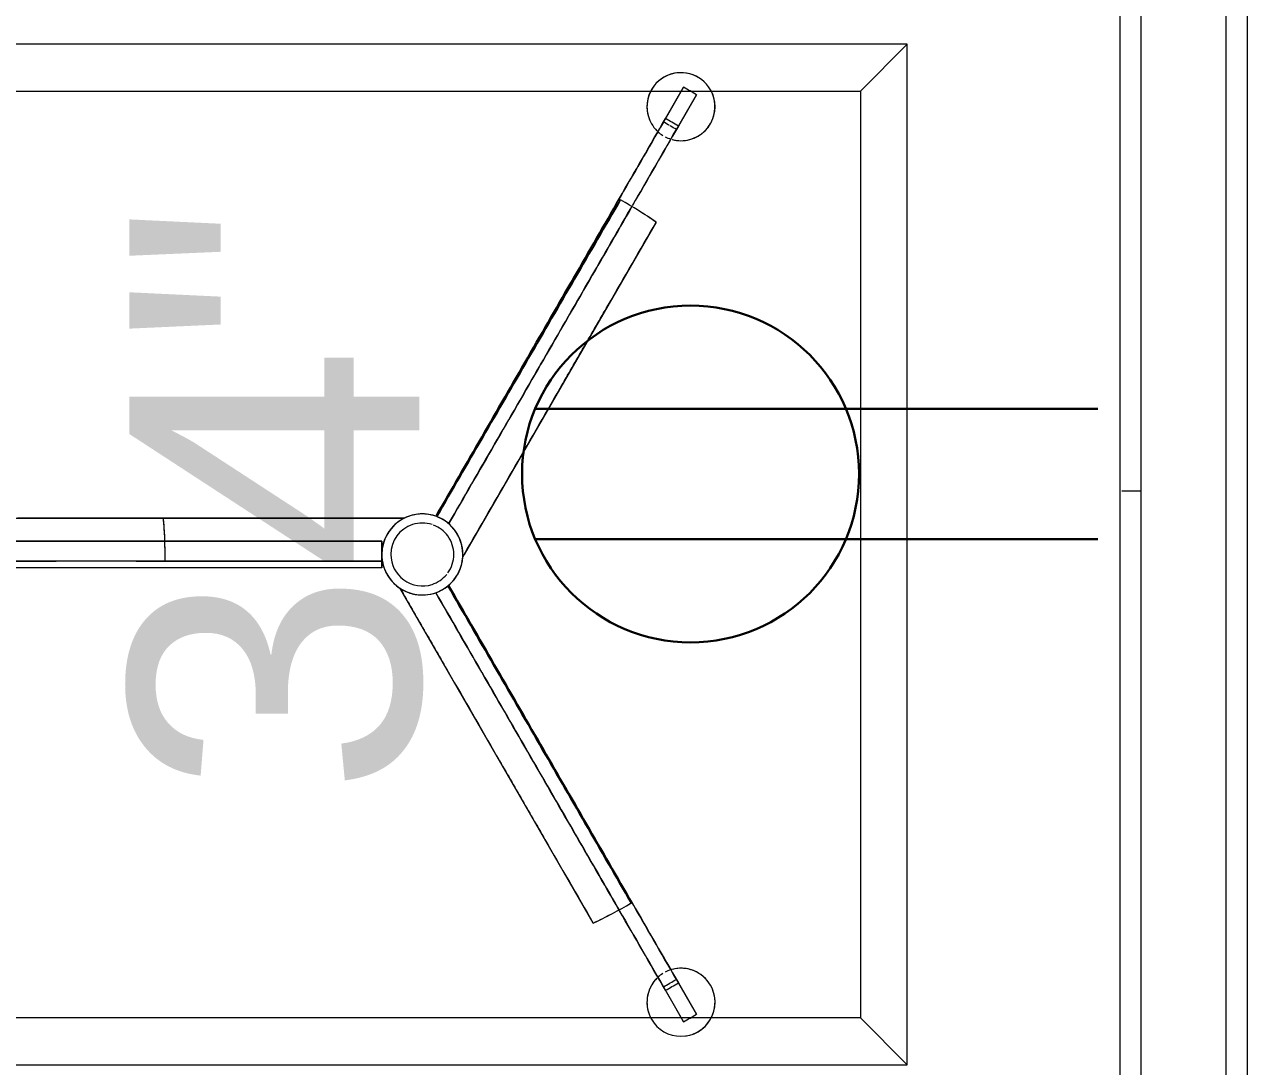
# Model space of a CAD drawing. Header units: inches. Extents: x -1180 to 2011, y -268 to 2143.
# Drawn here: x 328.74 to 364.67, y 2010.62 to 2041.26 of the extents above; entities that cross this region are included whole.
import ezdxf

# ---------------------------------------------------------------- set-up
doc = ezdxf.new("R2010")
doc.units = ezdxf.units.IN
doc.header["$MEASUREMENT"] = 0
for name, color, linetype, lineweight in [('A-ANNO-NOTE', 131, 'Continuous', 13), ('A-WALL', 113, 'Continuous', 13), ('A-WALL-PATT', 111, 'Continuous', 13), ('I-FURN', 30, 'Continuous', 9), ('I-WALL', 2, 'Continuous', 13)]:
    doc.layers.add(name, color=color, linetype=linetype, lineweight=lineweight)
doc.styles.add('Swis721 Lt BT', font='swissl.ttf', dxfattribs={"height": 8.514638})
pattern_1 = [(0, (0, 0), (30.72, 7.68), [1.267, -21.773, 1.267, -21.773, -122.88]), (0, (0, 0), (30.72, 7.68), [-46.08, 1.267, -44.813, 1.267, -21.773, -53.76]), (0, (0, 0), (30.72, 7.68), [-115.2, 1.267, -14.093, 1.267, -37.133]), (120, (11.52, 3.84), (-22.011075, 22.7643), [1.267, -21.773, 1.267, -21.773, -122.88]), (120, (11.52, 3.84), (-22.011075, 22.7643), [-46.08, 1.267, -44.813, 1.267, -21.773, -53.76]), (120, (11.52, 3.84), (-22.011075, 22.7643), [-115.2, 1.267, -14.093, 1.267, -37.133]), (240, (15.36, 19.2), (-8.708925, -30.4443), [1.267, -21.773, 1.267, -21.773, -122.88]), (240, (15.36, 19.2), (-8.708925, -30.4443), [-46.08, 1.267, -44.813, 1.267, -21.773, -53.76]), (240, (15.36, 19.2), (-8.708925, -30.4443), [-115.2, 1.267, -14.093, 1.267, -37.133])]

# ---------------------------------------------------------------- blocks, each defined once
blk = doc.blocks.new('HighTower_Spinal_MultiPurpose_Rectangle_SM - HighTower_Spinal_MultiPurpose_Rectangle_SM-5733437-6TH FLOOR POWER _ SIGNAL')
at = {"layer": 'I-FURN'}
for p, q in [((-18.561, 18.723), (-18.561, -11.277)), ((-18.561, 18.723), (-18.561, -11.277)), ((-18.561, 18.723), (-17.187, 17.349)), ((29.439, 18.723), (-18.561, 18.723)), ((29.439, 18.723), (-18.561, 18.723)), ((-17.187, -9.903), (-17.187, 17.349)), ((-17.187, 17.349), (28.066, 17.349)), ((-11.397, 16.434), (-11.989, 17.459)), ((-12.368, 17.24), (-11.776, 16.215)), ((-9.331, 14.558), (-3.654, 4.714)), ((-5.061, 4.647), (-10.446, 13.969)), ((-3.654, 4.714), (-3.657, 4.716)), ((-5.061, 4.647), (-5.061, 4.647)), ((-3.12, 3.92), (-3.12, 4.117)), ((-3.12, 4.117), (-3.12, 3.92)), ((-3.12, 4.117), (13.999, 4.117)), ((-3.12, 4.117), (13.999, 4.117)), ((-11.178, -6.047), (-5.541, 3.723)), ((-5.499, 3.796), (-5.541, 3.723)), ((-5.541, 3.723), (-5.499, 3.795)), ((-5.499, 3.795), (-5.499, 3.796)), ((-3.136, 3.92), (7.63, 3.912)), ((-3.12, 3.328), (-3.12, 3.92)), ((-3.12, 3.92), (-3.12, 3.328)), ((3.249, 3.912), (14.015, 3.92)), ((3.256, 3.328), (-3.12, 3.328)), ((-3.12, 3.328), (3.256, 3.328)), ((7.623, 3.328), (3.256, 3.328)), ((3.256, 3.328), (7.623, 3.328)), ((-4.737, 2.61), (-10.137, -6.702)), ((-4.736, 2.611), (-4.737, 2.61)), ((-3.777, 2.656), (-3.781, 2.654)), ((7.584, 2.656), (-3.777, 2.656)), ((14.656, 2.656), (3.295, 2.656)), ((-11.776, -8.769), (-12.368, -9.794)), ((-11.989, -10.013), (-11.397, -8.988)), ((-18.561, -11.277), (-17.187, -9.903)), ((28.066, -9.903), (-17.187, -9.903)), ((-18.561, -11.277), (29.439, -11.277)), ((-18.561, -11.277), (29.439, -11.277))]:
    blk.add_line(p, q, dxfattribs=at)
at = {"layer": 'I-FURN', "flags": 128}
for points in [[(-11.989, 17.459), (-11.723, 16.997), (-11.456, 16.536)], [(-11.835, 16.318), (-12.101, 16.779), (-12.368, 17.24)], [(-12.368, -9.794), (-12.101, -9.333), (-11.835, -8.872)], [(-11.456, -9.091), (-11.723, -9.552), (-11.989, -10.013)]]:
    blk.add_lwpolyline(points, dxfattribs=at)
at = {"layer": 'I-FURN'}
for centre, radius, start, end in [((-11.912, 16.888), 1, 30, 210), ((-11.912, 16.888), 1, 90, 165), ((-11.912, 16.888), 1, 30, 90), ((-4.311, 3.723), 15.736, 119.2051, 120.7981), ((-4.311, 3.723), 15.736, 120.0063, 120.7981), ((-4.311, 3.723), 15.736, 119.2051, 120.0016), ((-11.912, 16.888), 1, 315, 30), ((-11.912, 16.888), 1, 360, 30), ((-11.912, 16.888), 1, 165, 210), ((-4.311, 3.723), 14.671, 119.1474, 120.856), ((-11.912, 16.888), 1, 330, 345), ((-11.912, 16.888), 1, 345, 360), ((-11.912, 16.888), 1, 210, 287.1163), ((-11.912, 16.888), 1, 210, 285), ((-4.311, 3.723), 14.553, 120.0423, 120.863), ((-4.311, 3.723), 14.553, 119.1404, 119.9668), ((-11.912, 16.888), 1, 315, 330), ((-11.912, 16.888), 1, 285, 287.1163), ((-11.912, 16.888), 1, 287.3226, 297.8222), ((-11.912, 16.888), 1, 287.3226, 297.8222), ((-11.912, 16.888), 1, 302.1786, 312.6782), ((-11.912, 16.888), 1, 302.1786, 312.6782), ((-4.311, 3.723), 11.942, 114.8592, 120.913), ((-4.311, 3.723), 11.942, 114.8592, 117.878), ((-4.311, 3.723), 11.942, 117.8861, 120.913), ((-4.311, 3.723), 1.191, 72, 140.7768), ((-4.311, 3.723), 1.191, 56.6538, 129.0689), ((-4.311, 3.723), 1.191, 109.429, 128.8706), ((-4.311, 3.723), 1.191, 82.0718, 107.3205), ((-4.311, 3.723), 1.191, 73.1978, 82.0718), ((-4.311, 3.723), 1.191, 37.1288, 72), ((-4.311, 3.723), 1.191, 56.4207, 71.1773), ((-4.311, 3.72), 1.191, 9.6758, 56.5419), ((-4.311, 3.72), 1.191, 44.9661, 56.5271), ((-4.311, 3.723), 1.191, 49.7357, 54.7145), ((-4.311, 3.723), 1.191, 144.8729, 180), ((-4.311, 3.723), 1.191, 129.0527, 176.52), ((-4.311, 3.723), 1.191, 140.9189, 152.7675), ((-4.311, 3.723), 1.191, 147.0597, 152.7928), ((-4.311, 3.723), 1.191, 142.9525, 147.0597), ((-4.311, 3.723), 1.191, 129.0538, 140.9107), ((-4.311, 3.723), 1.191, 134.8032, 140.9264), ((-4.311, 3.723), 1.191, 130.6033, 134.8032), ((-4.311, 3.723), 0.925, 108, 140.7768), ((-4.311, 3.723), 0.925, 0, 108), ((-4.311, 3.723), 1.191, 44.7377, 49.7357), ((-4.311, 3.72), 1.191, 33.2027, 44.8375), ((-4.311, 3.723), 1.191, 37.0891, 41.0359), ((-4.311, 3.723), 1.191, 0, 35.1818), ((-4.311, 3.72), 1.191, 21.4393, 33.1141), ((-4.311, 3.723), 1.191, 30.1796, 32.9958), ((-4.311, 3.723), 1.191, 24.4459, 30.1796), ((-4.311, 3.723), 1.191, 164.6526, 176.4811), ((-4.311, 3.723), 1.191, 167.6508, 171.4436), ((-4.311, 3.723), 1.191, 152.7856, 164.6243), ((-4.311, 3.723), 1.191, 159.2647, 164.659), ((-4.311, 3.723), 1.191, 155.3017, 159.2647), ((-4.311, 3.723), 0.925, 144, 180), ((-4.311, 3.723), 1.191, 16.9493, 24.4459), ((-4.311, 3.72), 1.191, 9.6759, 21.3938), ((-4.311, 3.723), 1.191, 13.6786, 16.9493), ((-4.311, 3.723), 1.191, 360, 11.799), ((-4.311, 3.723), 1.191, 171.4436, 180), ((-4.311, 3.723), 1.191, 176.4947, 180), ((-4.311, 3.723), 1.191, 180, 249.035), ((-4.311, 3.723), 1.191, 180, 216), ((-4.311, 3.723), 1.191, 180, 229.3967), ((-4.311, 3.723), 0.925, 180, 216), ((-4.311, 3.723), 0.925, 288, 360), ((-4.311, 3.723), 1.191, 288.568, 360), ((-4.311, 3.723), 1.191, 296.575, 360), ((-4.311, 3.723), 1.191, 325.3051, 360), ((-4.311, 3.723), 1.191, 0, 9.5344), ((15.189, 3.723), 11.942, 179.092, 180), ((15.189, 3.723), 11.942, 179.6148, 180), ((15.189, 3.723), 11.942, 180, 182.5627), ((15.189, 3.723), 11.942, 180, 185.1253), ((15.189, 3.723), 11.942, 179.092, 179.3456), ((-4.311, 3.723), 1.191, 216, 246.3625), ((-4.311, 3.723), 0.925, 216, 248.9124), ((-4.311, 3.723), 1.191, 293.0648, 318.9641), ((-4.311, 3.723), 1.191, 318.9641, 322.9401), ((15.189, 3.723), 11.942, 182.5669, 185.1253), ((-4.311, 3.723), 1.191, 229.3967, 248.7389), ((-4.31, 3.722), 1.192, 249.0107, 296.5422), ((-4.31, 3.722), 1.192, 249.0218, 260.8501), ((-4.311, 3.723), 1.191, 252.6151, 287.5713), ((-4.311, 3.723), 1.191, 252.6795, 263.2428), ((-4.311, 3.723), 0.925, 252, 288), ((-4.31, 3.722), 1.192, 260.8931, 272.6783), ((-4.311, 3.723), 1.191, 264.2496, 266.4723), ((-4.311, 3.723), 1.191, 266.4723, 276.3528), ((-4.31, 3.722), 1.192, 272.7776, 284.5066), ((-4.311, 3.723), 1.191, 279.9128, 284.6921), ((-4.31, 3.722), 1.192, 284.6646, 296.3348), ((-4.311, 3.723), 11.942, 234.8985, 237.8405), ((-4.311, 3.723), 11.942, 234.8985, 240.8006), ((-4.311, 3.723), 11.942, 237.8495, 240.8006), ((-11.912, -9.442), 1, 75, 210), ((-11.912, -9.442), 1, 105, 135), ((-11.912, -9.442), 1, 75, 105), ((-11.912, -9.442), 1, 62.1778, 72.6774), ((-11.912, -9.442), 1, 62.1778, 72.6774), ((-11.912, -9.442), 1, 47.3218, 57.8214), ((-11.912, -9.442), 1, 47.3218, 57.8214), ((-11.912, -9.442), 1, 135, 195), ((-11.912, -9.442), 1, 210, 30), ((-4.311, 3.723), 14.671, 239.144, 240.8526), ((-4.311, 3.723), 14.553, 239.137, 239.9635), ((-4.311, 3.723), 14.553, 240.039, 240.8596), ((-11.912, -9.442), 1, 30, 45), ((-11.912, -9.442), 1, 30, 45), ((-11.912, -9.442), 1, 360, 30), ((-11.912, -9.442), 1, 195, 210), ((-11.912, -9.442), 1, 255, 360), ((-11.912, -9.442), 1, 210, 255), ((-4.311, 3.723), 15.736, 239.2019, 239.9984), ((-4.311, 3.723), 15.736, 239.2019, 240.7949), ((-4.311, 3.723), 15.736, 240.0027, 240.7949)]:
    blk.add_arc(centre, radius, start, end, dxfattribs=at)
for points in [[(-11.456, 16.536), (-11.006, 15.757), (-10.556, 14.978), (-10.106, 14.198)], [(-5.085, 4.627), (-5.536, 5.406), (-6.436, 6.965), (-7.786, 9.303), (-9.135, 11.641), (-10.485, 13.98), (-11.385, 15.538), (-11.835, 16.318)], [(-10.106, 14.198), (-10.537, 14.943), (-10.967, 15.689), (-11.397, 16.434)], [(-10.059, 14.116), (-10.069, 14.134), (-10.079, 14.151), (-10.09, 14.169)], [(-10.446, 13.969), (-9.997, 13.192), (-9.099, 11.638), (-7.753, 9.308), (-6.856, 7.754), (-6.407, 6.977)], [(-6.057, 7.184), (-6.499, 7.95), (-6.941, 8.715), (-7.383, 9.481)], [(-7.762, 9.262), (-7.32, 8.497), (-6.878, 7.731), (-6.436, 6.965)], [(-6.424, 6.944), (-5.977, 6.172), (-5.531, 5.399), (-5.085, 4.627)], [(-6.407, 6.977), (-5.958, 6.201), (-5.51, 5.424), (-5.061, 4.647)], [(-4.707, 4.846), (-5.153, 5.618), (-5.599, 6.391), (-6.045, 7.163)], [(-5.541, 3.723), (-6.01, 2.91), (-6.479, 2.097), (-6.949, 1.282)], [(-0.445, 3.918), (-1.342, 3.919), (-2.239, 3.919), (-3.136, 3.92)], [(2.247, 3.916), (1.35, 3.917), (0.452, 3.917), (-0.445, 3.918)], [(4.938, 3.914), (4.041, 3.915), (3.144, 3.915), (2.247, 3.916)], [(5.439, 3.914), (4.709, 3.913), (3.979, 3.913), (3.249, 3.912)], [(5.439, 3.914), (5.272, 3.914), (5.105, 3.914), (4.938, 3.914)], [(7.63, 3.912), (6.9, 3.913), (6.17, 3.913), (5.439, 3.914)], [(-4.707, 2.6), (-5.157, 1.821), (-6.057, 0.262), (-7.407, -2.077), (-8.757, -4.415), (-10.106, -6.753), (-11.006, -8.311), (-11.456, -9.091)], [(-6.436, 0.481), (-5.986, 1.26), (-5.536, 2.039), (-5.085, 2.819)], [(-5.085, 2.819), (-5.531, 2.047), (-5.977, 1.274), (-6.424, 0.501)], [(-6.045, 0.283), (-5.599, 1.055), (-5.153, 1.828), (-4.707, 2.6)], [(-6.436, 0.481), (-6.878, -0.285), (-7.32, -1.051), (-7.762, -1.817)], [(-7.383, -2.035), (-6.941, -1.27), (-6.499, -0.504), (-6.057, 0.262)], [(-9.769, -3.606), (-10.239, -4.42), (-10.708, -5.234), (-11.178, -6.047)], [(-11.835, -8.872), (-11.385, -8.092), (-10.935, -7.313), (-10.485, -6.534)], [(-10.485, -6.534), (-10.916, -7.279), (-11.346, -8.024), (-11.776, -8.769)]]:
    blk.add_open_spline(points, degree=3, dxfattribs=at)
for points, knots in [([(-11.776, 16.215), (-11.33, 15.443), (-10.438, 13.897), (-9.108, 11.594), (-8.224, 10.062), (-7.786, 9.303)], [0, 0, 0, 0, 0.2, 0.4, 0.5964499, 0.5964499, 0.5964499, 0.5964499]), ([(-3.656, 4.717), (-3.892, 5.127), (-4.365, 5.947), (-5.311, 7.587), (-6.258, 9.23), (-7.204, 10.87), (-8.149, 12.509), (-8.858, 13.739), (-9.331, 14.558)], [0, 0, 0, 0, 0.125, 0.25, 0.5, 0.625, 0.75, 1, 1, 1, 1]), ([(-10.09, 14.169), (-9.645, 13.4), (-8.751, 11.851), (-7.407, 9.522), (-6.057, 7.184), (-5.157, 5.625), (-4.707, 4.846)], [0.2024958, 0.2024958, 0.2024958, 0.2024958, 0.4, 0.6, 0.8, 1, 1, 1, 1]), ([(-7.407, 9.522), (-7.845, 10.281), (-8.729, 11.812), (-9.613, 13.344), (-10.059, 14.116)], [0.40355, 0.40355, 0.40355, 0.40355, 0.6, 0.8, 0.8, 0.8, 0.8]), ([(14.015, 3.92), (13.118, 3.919), (11.324, 3.918), (8.632, 3.916), (6.671, 3.915), (5.606, 3.914), (5.439, 3.914)], [0.0000007, 0.0000007, 0.0000007, 0.0000007, 0.25, 0.5, 0.75, 0.7965373, 0.7965373, 0.7965373, 0.7965373]), ([(-10.137, -6.702), (-9.686, -5.926), (-8.786, -4.374), (-7.436, -2.046), (-6.086, 0.283), (-5.186, 1.834), (-4.737, 2.61)], [0, 0, 0, 0, 0.25, 0.5, 0.75, 0.9998644, 0.9998644, 0.9998644, 0.9998644]), ([(-3.777, 2.656), (-3.306, 2.656), (-2.361, 2.656), (-0.468, 2.656), (1.421, 2.656), (2.831, 2.656), (3.295, 2.656)], [0.0004235, 0.0004235, 0.0004235, 0.0004235, 0.125, 0.25, 0.5, 0.6225168, 0.6225168, 0.6225168, 0.6225168]), ([(3.295, 2.656), (4.242, 2.656), (5.662, 2.656), (7.091, 2.656), (7.574, 2.656), (7.583, 2.656)], [0, 0, 0, 0, 0.25, 0.375, 0.3774832, 0.3774832, 0.3774832, 0.3774832]), ([(3.295, 2.656), (3.305, 2.656), (3.788, 2.656), (5.217, 2.656), (6.637, 2.656), (7.584, 2.656)], [0.6225168, 0.6225168, 0.6225168, 0.6225168, 0.625, 0.75, 1, 1, 1, 1]), ([(-6.949, 1.282), (-7.419, 0.467), (-8.126, -0.757), (-9.065, -2.385), (-9.534, -3.199), (-9.769, -3.606)], [0.25, 0.25, 0.25, 0.25, 0.5, 0.625, 0.75, 0.75, 0.75, 0.75]), ([(-10.469, -6.505), (-10.024, -5.735), (-9.13, -4.186), (-7.786, -1.858), (-6.886, -0.299), (-6.436, 0.481)], [0.202487, 0.202487, 0.202487, 0.202487, 0.4, 0.6, 0.8, 0.8, 0.8, 0.8]), ([(-11.397, -8.988), (-10.951, -8.216), (-10.059, -6.67), (-8.729, -4.367), (-7.845, -2.835), (-7.407, -2.076)], [0, 0, 0, 0, 0.2, 0.4, 0.59645, 0.59645, 0.59645, 0.59645]), ([(-7.786, -1.858), (-8.224, -2.617), (-9.108, -4.148), (-10.002, -5.697), (-10.458, -6.487), (-10.469, -6.505)], [0.4035501, 0.4035501, 0.4035501, 0.4035501, 0.6, 0.8, 0.8045705, 0.8045705, 0.8045705, 0.8045705])]:
    blk.add_open_spline(points, degree=3, knots=knots, dxfattribs=at)

msp = doc.modelspace()

# ---------------------------------------------------------------- hatches: boundary and pattern name
at = {"layer": 'A-WALL-PATT', "lineweight": 9}
h = msp.add_hatch(dxfattribs=at)
h.set_pattern_fill('FP_1', color=256, style=0, pattern_type=2)
h.set_pattern_definition(pattern_1)
h.paths.add_polyline_path([(361.548, 1880.548), (361.548, 1892.298), (360.923, 1892.298), (360.923, 1880.548)], flags=0)
h.paths.add_polyline_path([(361.548, 1894.798), (361.548, 1978.048), (360.923, 1978.048), (360.923, 1894.798), (360.986, 1894.798)], flags=0)
h.paths.add_polyline_path([(361.548, 1984.048), (361.548, 2067.298), (360.923, 2067.298), (360.923, 1984.048), (361.393, 1984.048)], flags=0)
h.paths.add_polyline_path([(361.548, 2073.298), (361.548, 2135.548), (360.923, 2135.548), (360.923, 2073.298)], flags=0)
h = msp.add_hatch(dxfattribs=at)
h.set_pattern_fill('FP_1', color=256, style=0, pattern_type=2)
h.set_pattern_definition(pattern_1)
h.paths.add_polyline_path([(364.673, 1881.173), (364.673, 2135.548), (364.048, 2135.548), (364.048, 1881.173)], flags=0)

# ---------------------------------------------------------------- linework, layer by layer
at = {"layer": 'A-ANNO-NOTE', "lineweight": 30}
for p, q in [((360.27, 2029.957), (343.743, 2029.957)), ((360.27, 2026.124), (343.743, 2026.124))]:
    msp.add_line(p, q, dxfattribs=at)
msp.add_circle((348.307, 2028.04), 4.95, dxfattribs=at)
at = {"layer": 'A-WALL'}
for p, q in [((364.048, 1880.548), (364.048, 2135.548)), ((361.548, 1984.048), (361.548, 2067.298))]:
    msp.add_line(p, q, dxfattribs=at)
at = {"layer": 'I-WALL'}
for p, q in [((364.673, 1881.173), (364.673, 2135.548)), ((360.923, 2066.673), (360.923, 1984.673))]:
    msp.add_line(p, q, dxfattribs=at)

# ---------------------------------------------------------------- block references
at = {"layer": 'I-FURN', "rotation": 180}
msp.add_blockref('HighTower_Spinal_MultiPurpose_Rectangle_SM - HighTower_Spinal_MultiPurpose_Rectangle_SM-5733437-6TH FLOOR POWER _ SIGNAL', (336.114, 2029.396), dxfattribs=at)

# ---------------------------------------------------------------- texts
at = {"layer": 'A-ANNO-NOTE', "lineweight": 9, "insert": (331.821, 2027.304), "char_height": 8.5146, "width": 18.9, "attachment_point": 2, "rotation": 90, "line_spacing_factor": 1.00667, "style": 'Swis721 Lt BT'}
msp.add_mtext('34"', dxfattribs=at)

doc.saveas('drawing.dxf')
